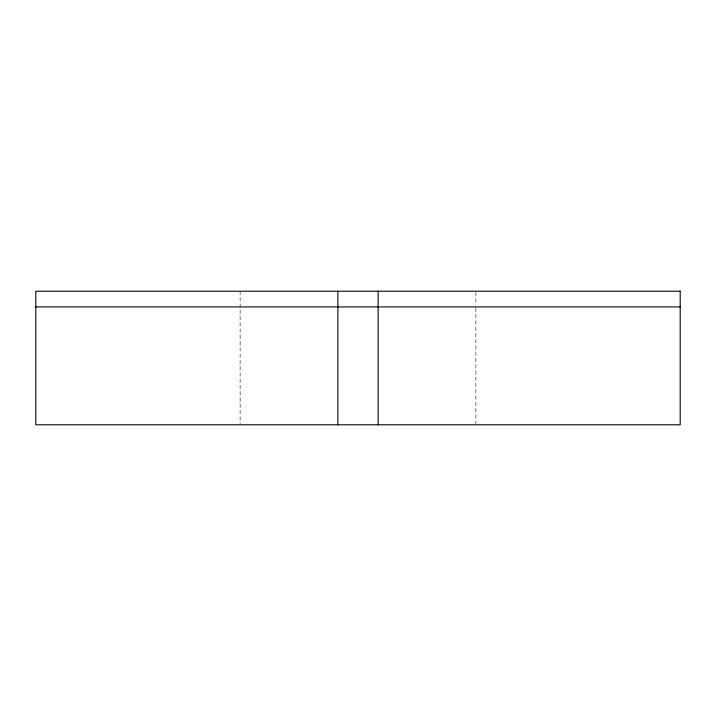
<?xml version="1.0" encoding="UTF-8"?>
<svg xmlns="http://www.w3.org/2000/svg" width="716" height="716" viewBox="0 0 716 716"><rect width="100%" height="100%" fill="white"/><g stroke="black" fill="none" stroke-linecap="round" stroke-linejoin="round"><path stroke-width="0.54" stroke-dasharray="3.58 2.69" d="M475.88 292.253L475.88 304.828M475.88 308.032L475.88 423.684M240.12 291.206L240.12 423.747"/><path stroke-width="1.07" d="M35.8 306.922L680.2 306.922M378.137 291.206L378.137 424.794M337.863 291.206L337.863 424.794M680.2 291.206L35.8 291.206L35.8 424.794L680.2 424.794L680.2 291.206"/></g></svg>
